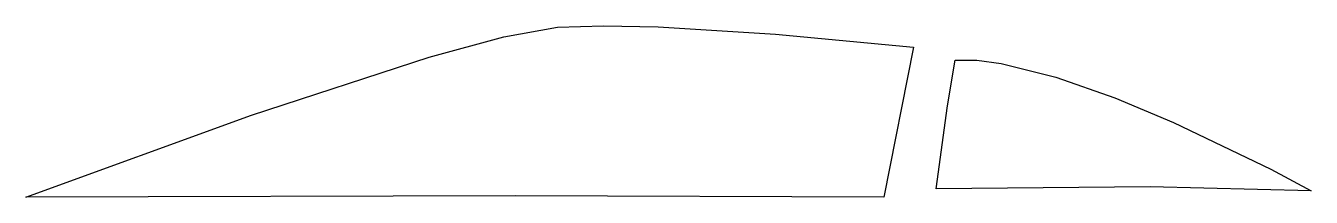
# Model space of a CAD drawing. Extents: x 31.6 to 89.2, y 33.1 to 40.8.
import ezdxf

# ---------------------------------------------------------------- set-up
doc = ezdxf.new("R2010")
doc.units = 0
doc.layers.add('Layer_1', color=7, linetype='CONTINUOUS')

msp = doc.modelspace()

# ---------------------------------------------------------------- linework, layer by layer
at = {"layer": 'Layer_1', "color": 4}
for points in [[(31.595706, 33.078151), (41.710839, 36.750421), (49.675984, 39.350706), (53.02081, 40.261454), (55.420607, 40.691487), (57.482312, 40.756022), (59.935794, 40.70318), (65.196166, 40.379474), (71.377082, 39.798666), (70.041502, 33.065541), (53.540692, 33.134112), (31.595706, 33.078128), (31.595706, 33.078151)], [(73.244366, 39.218626), (74.213402, 39.211836), (75.306068, 39.069569), (77.759548, 38.45362), (80.399326, 37.520811), (83.019919, 36.421171), (87.381629, 34.321522), (89.200832, 33.354918), (81.977244, 33.534224), (72.388208, 33.446346), (72.897387, 37.164644), (73.244366, 39.218626), (73.244366, 39.218626)]]:
    msp.add_lwpolyline(points, dxfattribs=at)

doc.saveas('drawing.dxf')
